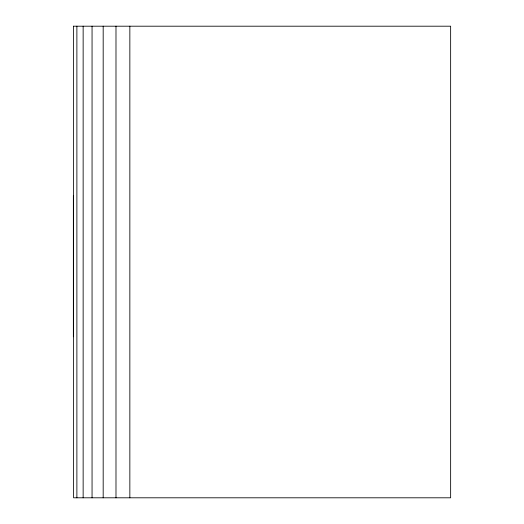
<?xml version="1.0" encoding="UTF-8"?>
<svg xmlns="http://www.w3.org/2000/svg" width="524" height="524" viewBox="0 0 524 524"><rect width="100%" height="100%" fill="white"/><g stroke="black" fill="none" stroke-linecap="round" stroke-linejoin="round"><path stroke-width="0.79" d="M73.36 26.2L450.64 26.2L450.64 497.8L73.563 497.8L73.57 26.2M129.847 26.2L129.847 497.8M115.987 26.2L115.987 497.8M103.182 26.2L103.182 497.8M92.054 26.2L92.054 497.8M83.146 26.2L83.146 497.8M76.884 26.2L76.884 497.8M73.36 195.596L73.36 336.755"/></g></svg>
